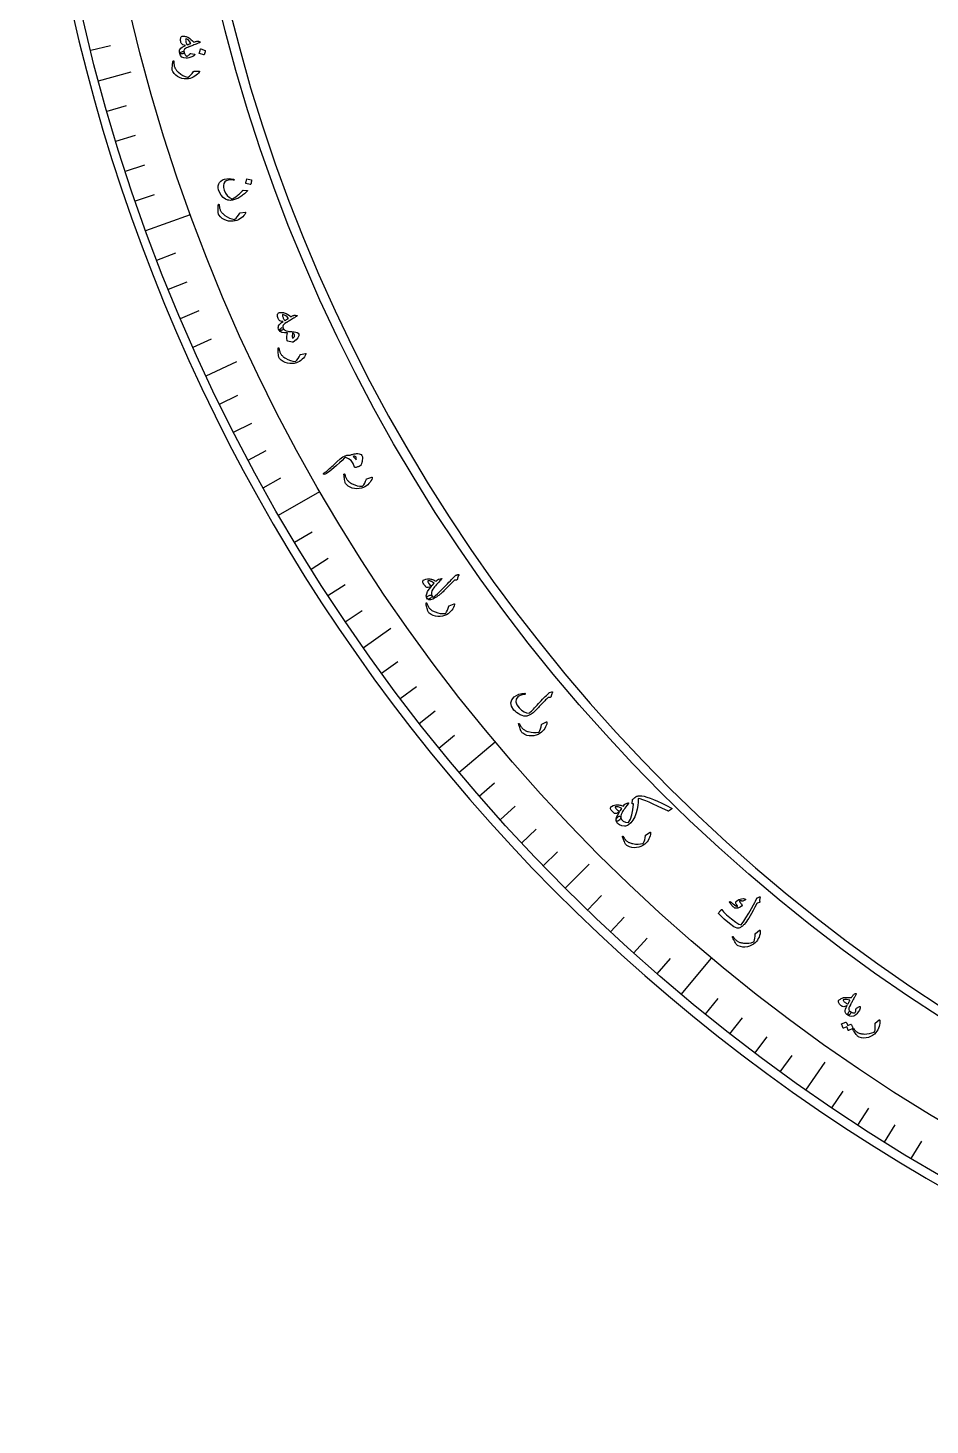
# Model space of a CAD drawing. Header units: millimetres. Extents: x -140 to 140, y -140 to 184.
# Drawn here: x -140 to -70.3, y -140 to -32 of the extents above; entities that cross this region are included whole.
import ezdxf

# ---------------------------------------------------------------- set-up
doc = ezdxf.new("R2010")
doc.units = ezdxf.units.MM
for name, color, linetype in [('CUT_INNER', 6, 'Continuous'), ('CUT_OUTER', 1, 'Continuous'), ('ENGRAVE', 7, 'Continuous'), ('ENGRAVE_FINE', 8, 'Continuous'), ('TEXT', 5, 'Continuous')]:
    doc.layers.add(name, color=color, linetype=linetype)

msp = doc.modelspace()

# ---------------------------------------------------------------- linework, layer by layer
at = {"layer": 'CUT_INNER'}
msp.add_arc((0, 0), 128.1, 95.976562, 87.539062, dxfattribs=at)
at = {"layer": 'CUT_OUTER'}
msp.add_arc((0, 0), 140, 175.78125, 4.570313, dxfattribs=at)
at = {"layer": 'ENGRAVE'}
for points in [[(-134.5399, -36.0499), (-132.0112, -35.3723)], [(-130.886, -47.6386), (-127.4419, -46.385)], [(-126.236, -58.8648), (-123.8633, -57.7584)], [(-120.6252, -69.643), (-117.4511, -67.8104)], [(-114.0964, -79.8912), (-111.9519, -78.3895)], [(-106.6993, -89.5313), (-103.8916, -87.1754)], [(-98.4901, -98.4901), (-96.6389, -96.6389)], [(-89.5313, -106.6993), (-87.1754, -103.8916)], [(-79.8912, -114.0964), (-78.3895, -111.9519)]]:
    msp.add_lwpolyline(points, dxfattribs=at)
for radius in [139.286, 135.6208, 128.814]:
    msp.add_circle((0, 0), radius, dxfattribs=at)
at = {"layer": 'ENGRAVE_FINE'}
for points in [[(-135.1486, -33.6963), (-133.6245, -33.3163)], [(-133.8903, -38.3924), (-132.3803, -37.9595)], [(-133.1999, -40.7233), (-131.6977, -40.264)], [(-132.4689, -43.0417), (-130.9749, -42.5563)], [(-131.6975, -45.3471), (-130.2123, -44.8357)], [(-130.0347, -49.9156), (-128.5682, -49.3527)], [(-129.1437, -52.1775), (-127.6873, -51.589)], [(-128.2134, -54.4234), (-126.7675, -53.8096)], [(-127.2441, -56.6527), (-125.8091, -56.0138)], [(-125.1894, -61.059), (-123.7776, -60.3704)], [(-124.1047, -63.2345), (-122.7051, -62.5214)], [(-122.9822, -65.3908), (-121.5953, -64.6534)], [(-121.8223, -67.5272), (-120.4484, -66.7657)], [(-119.3914, -71.7376), (-118.045, -70.9286)], [(-118.1212, -73.8103), (-116.7891, -72.9779)], [(-116.8151, -75.8606), (-115.4977, -75.0051)], [(-115.4733, -77.8877), (-114.1711, -77.0094)], [(-112.6847, -81.8703), (-111.4139, -80.947)], [(-111.2387, -83.8244), (-109.9842, -82.8791)], [(-109.7589, -85.753), (-108.5211, -84.7859)], [(-108.2456, -87.6555), (-107.0248, -86.667)], [(-105.1205, -91.3798), (-103.935, -90.3493)], [(-103.5097, -93.2005), (-102.3423, -92.1495)], [(-101.8673, -94.9928), (-100.7185, -93.9215)], [(-100.194, -96.7562), (-99.064, -95.665)], [(-96.7562, -100.194), (-95.665, -99.064)], [(-94.9928, -101.8673), (-93.9215, -100.7185)], [(-93.2005, -103.5097), (-92.1495, -102.3423)], [(-91.3798, -105.1205), (-90.3493, -103.935)], [(-87.6555, -108.2456), (-86.667, -107.0248)], [(-85.753, -109.7589), (-84.7859, -108.5211)], [(-83.8244, -111.2387), (-82.8791, -109.9842)], [(-81.8703, -112.6847), (-80.947, -111.4139)], [(-77.8877, -115.4733), (-77.0094, -114.1711)], [(-75.8606, -116.8151), (-75.0051, -115.4977)], [(-73.8103, -118.1212), (-72.9779, -116.7891)], [(-71.7376, -119.3914), (-70.9286, -118.045)]]:
    msp.add_lwpolyline(points, dxfattribs=at)
at = {"layer": 'TEXT'}
for points in [[(-126.7289, -33.0396), (-126.6994, -33.0555), (-126.6921, -33.0722), (-126.7067, -33.0896), (-126.7435, -33.1077), (-126.7663, -33.1164), (-126.7976, -33.1289), (-126.8377, -33.1451), (-126.8863, -33.1651), (-126.9441, -33.1888), (-127.0116, -33.216), (-127.0888, -33.2468), (-127.1757, -33.2811), (-127.2611, -33.3149), (-127.3375, -33.3451), (-127.4051, -33.3718), (-127.4637, -33.3948), (-127.5131, -33.4142), (-127.5531, -33.4299), (-127.5838, -33.4419), (-127.605, -33.4501), (-127.7379, -33.5057), (-127.8378, -33.5618), (-127.9047, -33.6184), (-127.9385, -33.6755), (-127.9479, -33.7119), (-127.9493, -33.7534), (-127.9429, -33.8), (-127.9285, -33.8515), (-127.9254, -33.8834), (-127.934, -33.9109), (-127.9545, -33.9338), (-127.9868, -33.9523), (-128.0278, -33.9667), (-128.0706, -33.9765), (-128.115, -33.9817), (-128.1612, -33.9823), (-128.2018, -33.978), (-128.2333, -33.9698), (-128.2558, -33.9577), (-128.2692, -33.9416), (-128.2945, -33.8417), (-128.2992, -33.7511), (-128.2831, -33.6698), (-128.2463, -33.5978), (-128.1827, -33.5288), (-128.0926, -33.4621), (-127.9761, -33.3977), (-127.8332, -33.3356), (-127.9379, -33.3057), (-128.0234, -33.2696), (-128.0897, -33.2275), (-128.1368, -33.1794), (-128.1603, -33.1365), (-128.1787, -33.0837), (-128.1921, -33.021), (-128.2004, -32.9484), (-128.2028, -32.8702), (-128.1993, -32.8031), (-128.1898, -32.7473), (-128.1745, -32.7026), (-128.1513, -32.6638), (-128.124, -32.6351), (-128.0926, -32.6164), (-128.0572, -32.6079), (-128.0108, -32.6055), (-127.9582, -32.608), (-127.8992, -32.6154), (-127.8339, -32.6278), (-127.7676, -32.6432), (-127.7141, -32.6578), (-127.6734, -32.6716), (-127.6456, -32.6847), (-127.5248, -32.7656), (-127.4072, -32.8574), (-127.2927, -32.9598), (-127.1814, -33.073), (-127.11, -33.0491), (-127.0482, -33.0293), (-126.9959, -33.0134), (-126.9532, -33.0016), (-126.9167, -32.9943), (-126.8828, -32.9923), (-126.8516, -32.9955), (-126.8232, -33.0039)], [(-127.4057, -33.1596), (-127.4885, -33.0347), (-127.5766, -32.9334), (-127.6702, -32.8555), (-127.7693, -32.8012), (-127.7815, -32.799), (-127.7914, -32.8018), (-127.799, -32.8096), (-127.8043, -32.8223), (-127.8111, -32.8663), (-127.813, -32.9125), (-127.8099, -32.961), (-127.802, -33.0118), (-127.7892, -33.0648), (-127.7714, -33.1202), (-127.7488, -33.1778), (-127.7212, -33.2376), (-127.7156, -33.2465), (-127.7075, -33.2553), (-127.6969, -33.2639), (-127.6838, -33.2724), (-127.6534, -33.2621), (-127.6217, -33.2507), (-127.5888, -33.2382), (-127.5547, -33.2246), (-127.5193, -33.21), (-127.4827, -33.1942), (-127.4448, -33.1774), (-127.4057, -33.1596)], [(-126.767, -35.3051), (-126.7595, -35.3053), (-126.7534, -35.3064), (-126.7485, -35.3083), (-126.745, -35.3112), (-126.7411, -35.3215), (-126.7422, -35.3357), (-126.7483, -35.3539), (-126.7594, -35.376), (-126.822, -35.4675), (-126.8999, -35.5532), (-126.9931, -35.6332), (-127.1017, -35.7074), (-127.2219, -35.7753), (-127.3437, -35.8304), (-127.467, -35.8728), (-127.5919, -35.9023), (-127.7639, -35.9144), (-127.9354, -35.9027), (-128.1065, -35.8672), (-128.2771, -35.8078), (-128.4397, -35.7248), (-128.583, -35.6177), (-128.7068, -35.4866), (-128.8112, -35.3314), (-128.8334, -35.2882), (-128.8486, -35.243), (-128.8566, -35.1959), (-128.8576, -35.1468), (-128.8499, -35.0312), (-128.8419, -34.9265), (-128.8337, -34.8328), (-128.8252, -34.7502), (-128.8164, -34.6788), (-128.8073, -34.6188), (-128.7979, -34.5703), (-128.7882, -34.5333), (-128.7844, -34.5251), (-128.78, -34.5188), (-128.7751, -34.5144), (-128.7697, -34.5119), (-128.7621, -34.5107), (-128.7547, -34.511), (-128.7474, -34.5128), (-128.7401, -34.5163), (-128.7339, -34.5215), (-128.7296, -34.5288), (-128.7274, -34.5382), (-128.7271, -34.5496), (-128.7269, -34.6197), (-128.7244, -34.6861), (-128.7195, -34.7488), (-128.7123, -34.8078), (-128.7026, -34.8636), (-128.6904, -34.9167), (-128.6756, -34.967), (-128.6582, -35.0145), (-128.6373, -35.061), (-128.612, -35.108), (-128.5821, -35.1556), (-128.5477, -35.2038), (-128.5086, -35.2524), (-128.4646, -35.3014), (-128.4156, -35.3508), (-128.3616, -35.4006), (-128.1947, -35.536), (-128.024, -35.644), (-127.8496, -35.7245), (-127.6716, -35.7776), (-127.6577, -35.7803), (-127.6426, -35.7797), (-127.6264, -35.7757), (-127.6092, -35.7683), (-127.5145, -35.6989), (-127.4144, -35.6036), (-127.3087, -35.4825), (-127.1974, -35.3355), (-127.1898, -35.3283), (-127.1825, -35.3233), (-127.1757, -35.3204), (-127.1693, -35.3196)], [(-127.4102, -33.9572), (-127.1474, -34.0003), (-127.1175, -34.009), (-127.1039, -34.023), (-127.1065, -34.0424), (-127.1255, -34.0672), (-127.1879, -34.1203), (-127.2554, -34.1668), (-127.3279, -34.2065), (-127.4056, -34.2395), (-127.4889, -34.2657), (-127.5784, -34.285), (-127.674, -34.2972), (-127.7759, -34.3025), (-127.9549, -34.2831), (-128.0968, -34.2165), (-128.2016, -34.1027), (-128.2692, -33.9416), (-128.2622, -33.9192), (-128.2312, -33.8899), (-128.1762, -33.8537), (-128.0972, -33.8107), (-128.0536, -33.7929), (-128.0161, -33.7843), (-127.9848, -33.7849), (-127.9597, -33.7948), (-127.9484, -33.805), (-127.9394, -33.8178), (-127.9328, -33.8333), (-127.9285, -33.8515), (-127.8973, -33.9557), (-127.8518, -34.0413), (-127.7918, -34.1084), (-127.7176, -34.1568), (-127.7124, -34.1585), (-127.7062, -34.1579), (-127.6991, -34.1549), (-127.6911, -34.1498), (-127.6417, -34.1206), (-127.5932, -34.084), (-127.5456, -34.0402), (-127.499, -33.989), (-127.4809, -33.9715), (-127.46, -33.9603), (-127.4365, -33.9556), (-127.4102, -33.9572)], [(-126.3154, -33.7015), (-126.3094, -33.705), (-126.3048, -33.7108), (-126.3016, -33.7189), (-126.2998, -33.7295), (-126.3101, -33.8103), (-126.3281, -33.8887), (-126.3539, -33.9647), (-126.3873, -34.0383), (-126.3933, -34.0462), (-126.4001, -34.0508), (-126.4079, -34.0521), (-126.4165, -34.0502), (-126.7513, -33.9508), (-126.7599, -33.9461), (-126.7639, -33.9381), (-126.7631, -33.9268), (-126.7576, -33.9122), (-126.7529, -33.8996), (-126.746, -33.8799), (-126.7369, -33.853), (-126.7257, -33.8191), (-126.7125, -33.7775), (-126.6974, -33.7279), (-126.6803, -33.6703), (-126.6612, -33.6047), (-126.6576, -33.5956), (-126.6529, -33.5904), (-126.6472, -33.5889), (-126.6405, -33.5911)], [(-123.0525, -44.5911), (-123.1036, -44.6443), (-123.1577, -44.6975), (-123.2148, -44.7508), (-123.2751, -44.8043), (-123.339, -44.8576), (-123.4073, -44.9104), (-123.4799, -44.9627), (-123.5569, -45.0146), (-123.6345, -45.0634), (-123.713, -45.1079), (-123.7923, -45.148), (-123.8724, -45.1837), (-123.9535, -45.2151), (-124.036, -45.2423), (-124.1197, -45.2653), (-124.2047, -45.284), (-124.2963, -45.2971), (-124.3838, -45.3013), (-124.4673, -45.2966), (-124.5467, -45.2832), (-124.7427, -45.2101), (-124.9177, -45.0837), (-125.0717, -44.9037), (-125.2044, -44.6703), (-125.2729, -44.4916), (-125.3052, -44.3252), (-125.3012, -44.1711), (-125.261, -44.0296), (-125.1879, -43.9082), (-125.088, -43.8072), (-124.9611, -43.7266), (-124.8075, -43.6664), (-124.6352, -43.6297), (-124.4611, -43.6188), (-124.2853, -43.6335), (-124.1077, -43.6738), (-124.086, -43.6825), (-124.0718, -43.6933), (-124.0652, -43.7062), (-124.0661, -43.7213), (-124.0734, -43.7375), (-124.0883, -43.7467), (-124.1109, -43.7487), (-124.1413, -43.7436), (-124.3564, -43.7168), (-124.5374, -43.7295), (-124.6842, -43.7821), (-124.7966, -43.8747), (-124.8697, -43.9974), (-124.9004, -44.1455), (-124.8889, -44.3189), (-124.8348, -44.5176), (-124.7285, -44.7429), (-124.5927, -44.9288), (-124.4277, -45.0751), (-124.2335, -45.1818), (-124.2275, -45.1833), (-124.2196, -45.183), (-124.2096, -45.181), (-124.1977, -45.1772), (-124.1075, -45.1383), (-124.0072, -45.0797), (-123.8968, -45.0014), (-123.7765, -44.9034), (-123.7169, -44.8511), (-123.6619, -44.8016), (-123.6113, -44.7547), (-123.5652, -44.7106), (-123.5239, -44.669), (-123.4878, -44.6297), (-123.4567, -44.5929), (-123.4308, -44.5584), (-123.4169, -44.5415), (-123.4027, -44.5296), (-123.3882, -44.5229), (-123.3735, -44.5212), (-123.0613, -44.5324), (-123.0417, -44.5369), (-123.0337, -44.5482), (-123.0373, -44.5663), (-123.0525, -44.5911)], [(-122.7422, -43.7179), (-122.736, -43.7208), (-122.7309, -43.7262), (-122.7271, -43.7341), (-122.7244, -43.7444), (-122.7282, -43.8256), (-122.7399, -43.9049), (-122.7594, -43.9826), (-122.7868, -44.0584), (-122.7921, -44.0668), (-122.7986, -44.0719), (-122.8062, -44.0739), (-122.815, -44.0726), (-123.1565, -44.0014), (-123.1655, -43.9974), (-123.17, -43.9898), (-123.1702, -43.9785), (-123.1659, -43.9636), (-123.1622, -43.9507), (-123.1569, -43.9305), (-123.1501, -43.9031), (-123.1416, -43.8684), (-123.1318, -43.8261), (-123.1207, -43.7756), (-123.1083, -43.7169), (-123.0946, -43.6501), (-123.0916, -43.6408), (-123.0874, -43.6352), (-123.0818, -43.6332), (-123.075, -43.6349)], [(-123.2055, -46.2247), (-123.198, -46.2243), (-123.1918, -46.2248), (-123.1868, -46.2263), (-123.183, -46.2288), (-123.1782, -46.2388), (-123.1781, -46.253), (-123.1826, -46.2717), (-123.1918, -46.2947), (-123.2461, -46.3913), (-123.3163, -46.4835), (-123.4022, -46.5713), (-123.5038, -46.6547), (-123.6177, -46.7328), (-123.7342, -46.7983), (-123.8533, -46.8513), (-123.9752, -46.8916), (-124.1455, -46.9186), (-124.3174, -46.9219), (-124.4909, -46.9015), (-124.6661, -46.8571), (-124.8353, -46.7887), (-124.9873, -46.6945), (-125.1221, -46.5746), (-125.2396, -46.4291), (-125.2655, -46.388), (-125.2846, -46.3443), (-125.2967, -46.2981), (-125.3019, -46.2493), (-125.3043, -46.1334), (-125.3055, -46.0285), (-125.3055, -45.9345), (-125.3043, -45.8514), (-125.3018, -45.7795), (-125.2979, -45.719), (-125.2928, -45.6698), (-125.2864, -45.6321), (-125.2832, -45.6236), (-125.2794, -45.6169), (-125.2749, -45.6121), (-125.2697, -45.6092), (-125.2623, -45.6073), (-125.2549, -45.6069), (-125.2474, -45.6082), (-125.2399, -45.6109), (-125.2332, -45.6156), (-125.2284, -45.6225), (-125.2253, -45.6317), (-125.224, -45.6431), (-125.2177, -45.7128), (-125.2094, -45.7788), (-125.1991, -45.8408), (-125.1867, -45.899), (-125.1723, -45.9537), (-125.1555, -46.0055), (-125.1363, -46.0543), (-125.1149, -46.1002), (-125.09, -46.1446), (-125.0606, -46.1893), (-125.0267, -46.2341), (-124.9883, -46.279), (-124.9451, -46.324), (-124.897, -46.369), (-124.8439, -46.414), (-124.7858, -46.4589), (-124.6077, -46.5793), (-124.4282, -46.6719), (-124.2475, -46.7369), (-124.0655, -46.7743), (-124.0513, -46.7758), (-124.0364, -46.7738), (-124.0206, -46.7684), (-124.0041, -46.7596), (-123.9158, -46.6822), (-123.8244, -46.5785), (-123.7297, -46.4486), (-123.6316, -46.2926), (-123.6246, -46.2847), (-123.6179, -46.2791), (-123.6113, -46.2756), (-123.605, -46.2743)], [(-119.2268, -54.1921), (-119.1951, -54.2028), (-119.185, -54.2179), (-119.1965, -54.2376), (-119.2296, -54.2617), (-119.2505, -54.2742), (-119.2793, -54.2918), (-119.316, -54.3147), (-119.3605, -54.3427), (-119.4134, -54.3759), (-119.4753, -54.4142), (-119.5461, -54.4577), (-119.6259, -54.5064), (-119.7042, -54.5542), (-119.7744, -54.5971), (-119.8364, -54.6349), (-119.8902, -54.6676), (-119.9356, -54.6951), (-119.9723, -54.7174), (-120.0005, -54.7344), (-120.02, -54.7462), (-120.1415, -54.8236), (-120.2303, -54.896), (-120.2865, -54.9632), (-120.3101, -55.0252), (-120.3131, -55.0627), (-120.3075, -55.1039), (-120.2932, -55.1486), (-120.2702, -55.1969), (-120.2617, -55.2278), (-120.2655, -55.2563), (-120.2818, -55.2825), (-120.3105, -55.3062), (-120.3484, -55.3274), (-120.3888, -55.3444), (-120.4317, -55.3571), (-120.4772, -55.3655), (-120.5179, -55.3682), (-120.5504, -55.3656), (-120.5746, -55.3574), (-120.5905, -55.3439), (-120.6326, -55.2498), (-120.6526, -55.1613), (-120.6506, -55.0784), (-120.6267, -55.0013), (-120.5757, -54.9224), (-120.4984, -54.8413), (-120.3946, -54.758), (-120.2644, -54.6724), (-120.3727, -54.6607), (-120.4631, -54.6398), (-120.5356, -54.6096), (-120.5902, -54.5702), (-120.6207, -54.532), (-120.6479, -54.4832), (-120.6718, -54.4236), (-120.6924, -54.3535), (-120.7081, -54.2768), (-120.716, -54.2102), (-120.7162, -54.1535), (-120.7087, -54.1069), (-120.6925, -54.0647), (-120.6705, -54.0317), (-120.6428, -54.008), (-120.6093, -53.9936), (-120.5641, -53.9832), (-120.5118, -53.9767), (-120.4524, -53.974), (-120.3859, -53.9751), (-120.318, -53.9789), (-120.2628, -53.9841), (-120.2203, -53.9908), (-120.1907, -53.9989), (-120.0578, -54.0581), (-119.9263, -54.1284), (-119.796, -54.2098), (-119.6671, -54.3023), (-119.6008, -54.2666), (-119.5432, -54.2365), (-119.4944, -54.2119), (-119.4544, -54.193), (-119.4196, -54.1796), (-119.3866, -54.1718), (-119.3553, -54.1696), (-119.3258, -54.1731)], [(-119.8732, -54.4259), (-119.9761, -54.317), (-120.0802, -54.2322), (-120.1858, -54.1715), (-120.2927, -54.1349), (-120.3051, -54.1348), (-120.3143, -54.1392), (-120.3205, -54.1482), (-120.3236, -54.1616), (-120.3228, -54.2061), (-120.3167, -54.252), (-120.3054, -54.2992), (-120.289, -54.3479), (-120.2673, -54.398), (-120.2403, -54.4495), (-120.2082, -54.5024), (-120.1708, -54.5567), (-120.1637, -54.5645), (-120.1543, -54.5718), (-120.1424, -54.5784), (-120.128, -54.5846), (-120.0998, -54.5692), (-120.0705, -54.5525), (-120.0402, -54.5346), (-120.0089, -54.5154), (-119.9765, -54.4949), (-119.9432, -54.4732), (-119.9087, -54.4502), (-119.8732, -54.4259)], [(-119.0769, -55.6491), (-119.0646, -55.7782), (-119.1329, -55.9221), (-119.2817, -56.0807), (-119.511, -56.2543), (-119.5284, -56.265), (-119.5451, -56.2715), (-119.5611, -56.2738), (-119.5762, -56.272), (-119.9126, -56.1915), (-119.9338, -56.1848), (-119.9502, -56.1733), (-119.962, -56.1568), (-119.969, -56.1355), (-119.986, -55.9813), (-119.9866, -55.8293), (-119.9708, -55.6797), (-119.9388, -55.5324), (-120.1831, -55.5387), (-120.3733, -55.5093), (-120.5091, -55.4443), (-120.5905, -55.3439), (-120.5917, -55.329), (-120.5837, -55.3094), (-120.5666, -55.285), (-120.5404, -55.256), (-120.4693, -55.1972), (-120.4079, -55.1596), (-120.3562, -55.1432), (-120.3142, -55.148), (-120.3011, -55.156), (-120.2894, -55.1668), (-120.2791, -55.1805), (-120.2702, -55.1969), (-120.2191, -55.2718), (-120.1448, -55.3337), (-120.0473, -55.3827), (-119.9266, -55.4188), (-119.8616, -55.4289), (-119.7569, -55.4407), (-119.6127, -55.4539), (-119.4289, -55.4686), (-119.3027, -55.488), (-119.202, -55.5246), (-119.1268, -55.5783), (-119.0769, -55.6491)], [(-119.5435, -55.5563), (-119.5681, -55.6486), (-119.5787, -55.7453), (-119.5753, -55.8464), (-119.5579, -55.9517), (-119.4905, -55.9139), (-119.4423, -55.8685), (-119.4134, -55.8153), (-119.4038, -55.7544), (-119.4125, -55.6935), (-119.4387, -55.6402), (-119.4824, -55.5945), (-119.5435, -55.5563)], [(-118.5422, -57.1318), (-118.5349, -57.1307), (-118.5287, -57.1307), (-118.5235, -57.1318), (-118.5195, -57.1339), (-118.5139, -57.1434), (-118.5125, -57.1576), (-118.5153, -57.1765), (-118.5223, -57.2003), (-118.5678, -57.3014), (-118.6293, -57.3995), (-118.7069, -57.4947), (-118.8007, -57.5869), (-118.907, -57.6749), (-119.0171, -57.7507), (-119.1311, -57.8142), (-119.2488, -57.8653), (-119.4159, -57.9076), (-119.5869, -57.9264), (-119.7615, -57.9216), (-119.94, -57.8932), (-120.1146, -57.8403), (-120.2745, -57.7602), (-120.4196, -57.6529), (-120.5497, -57.5186), (-120.5792, -57.48), (-120.6021, -57.4382), (-120.6184, -57.3933), (-120.628, -57.3452), (-120.6408, -57.2299), (-120.6515, -57.1255), (-120.6599, -57.0319), (-120.6661, -56.949), (-120.6701, -56.8772), (-120.6718, -56.8166), (-120.6711, -56.7672), (-120.6681, -56.729), (-120.6657, -56.7202), (-120.6625, -56.7133), (-120.6584, -56.7081), (-120.6535, -56.7047), (-120.6463, -56.7021), (-120.639, -56.7011), (-120.6314, -56.7017), (-120.6237, -56.7038), (-120.6166, -56.7078), (-120.6112, -56.7143), (-120.6073, -56.7231), (-120.605, -56.7343), (-120.5924, -56.8033), (-120.5782, -56.8682), (-120.5623, -56.929), (-120.5448, -56.9858), (-120.5255, -57.0391), (-120.5041, -57.0891), (-120.4806, -57.136), (-120.4551, -57.1798), (-120.4263, -57.2218), (-120.3931, -57.2636), (-120.3553, -57.3052), (-120.3129, -57.3465), (-120.2659, -57.3874), (-120.2139, -57.4279), (-120.1569, -57.4679), (-120.095, -57.5074), (-119.9068, -57.6112), (-119.7198, -57.6873), (-119.5339, -57.7358), (-119.3493, -57.7566), (-119.3351, -57.7569), (-119.3203, -57.7536), (-119.3051, -57.7467), (-119.2895, -57.7364), (-119.2085, -57.6514), (-119.1268, -57.5399), (-119.0442, -57.402), (-118.9606, -57.2378), (-118.9543, -57.2294), (-118.9481, -57.2231), (-118.9419, -57.219), (-118.9357, -57.2172)], [(-115.1057, -65.0002), (-115.046, -64.9787), (-114.9857, -64.9588), (-114.9247, -64.9406), (-114.8632, -64.9239), (-114.8012, -64.9095), (-114.7389, -64.8981), (-114.6764, -64.8895), (-114.6137, -64.8839), (-114.4948, -64.8828), (-114.3949, -64.8946), (-114.3142, -64.9194), (-114.2524, -64.9572), (-114.19, -65.0328), (-114.1546, -65.1349), (-114.1461, -65.2637), (-114.1645, -65.4193), (-114.1732, -65.4642), (-114.1832, -65.5087), (-114.1945, -65.553), (-114.2071, -65.5968), (-114.221, -65.6405), (-114.2359, -65.6843), (-114.2518, -65.7282), (-114.2689, -65.7722), (-114.2798, -65.7959), (-114.2927, -65.8152), (-114.3076, -65.83), (-114.3245, -65.8403), (-114.4004, -65.8687), (-114.4683, -65.8937), (-114.5283, -65.9153), (-114.5804, -65.9334), (-114.6239, -65.9479), (-114.6579, -65.9587), (-114.6825, -65.9658), (-114.6977, -65.9691), (-114.7191, -65.9681), (-114.7363, -65.9608), (-114.7493, -65.947), (-114.7581, -65.9269), (-114.8723, -65.6419), (-115.0249, -65.4246), (-115.2162, -65.2749), (-115.4466, -65.1927), (-115.4701, -65.191), (-115.4909, -65.1939), (-115.509, -65.2016), (-115.5245, -65.2141), (-115.72, -65.4043), (-115.9262, -65.5974), (-116.1431, -65.7935), (-116.3706, -65.9926), (-116.6831, -66.2493), (-116.9184, -66.4156), (-117.0769, -66.4913), (-117.1587, -66.4762), (-117.1651, -66.4549), (-117.1575, -66.4307), (-117.1356, -66.4037), (-117.0997, -66.3739), (-117.021, -66.3181), (-116.9407, -66.2574), (-116.8586, -66.1917), (-116.7749, -66.1211), (-116.6894, -66.0461), (-116.6021, -65.9673), (-116.513, -65.8847), (-116.4222, -65.7983), (-116.117, -65.5091), (-115.8685, -65.2916), (-115.6769, -65.1455), (-115.5425, -65.0706), (-115.4746, -65.0452), (-115.4103, -65.0249), (-115.3496, -65.0097), (-115.2925, -64.9997), (-115.2394, -64.9941), (-115.1905, -64.9923), (-115.1459, -64.9943), (-115.1057, -65.0002)], [(-114.8792, -65.1063), (-114.8482, -65.1304), (-114.8174, -65.1568), (-114.7866, -65.1855), (-114.7559, -65.2164), (-114.7254, -65.2495), (-114.6953, -65.2845), (-114.6654, -65.3213), (-114.6359, -65.3599), (-114.6246, -65.2755), (-114.6244, -65.2081), (-114.6353, -65.1577), (-114.6573, -65.1244), (-114.701, -65.0946), (-114.7525, -65.0817), (-114.8119, -65.0855), (-114.8792, -65.1063)], [(-113.4258, -66.715), (-113.4186, -66.7133), (-113.4124, -66.7128), (-113.4072, -66.7134), (-113.403, -66.7152), (-113.3966, -66.7242), (-113.394, -66.7382), (-113.3952, -66.7574), (-113.4003, -66.7816), (-113.4373, -66.8861), (-113.4905, -66.989), (-113.56, -67.0902), (-113.6458, -67.1899), (-113.7446, -67.2864), (-113.848, -67.371), (-113.9563, -67.4436), (-114.0694, -67.5043), (-114.2326, -67.5602), (-114.4013, -67.593), (-114.5758, -67.6027), (-114.756, -67.5891), (-114.9344, -67.5507), (-115.1004, -67.4841), (-115.2538, -67.3892), (-115.3945, -67.2661), (-115.4271, -67.23), (-115.4534, -67.1903), (-115.4733, -67.1468), (-115.4868, -67.0997), (-115.5091, -66.9859), (-115.5284, -66.8827), (-115.5445, -66.7901), (-115.5575, -66.708), (-115.5674, -66.6368), (-115.5741, -66.5765), (-115.5775, -66.5272), (-115.5776, -66.4889), (-115.576, -66.48), (-115.5733, -66.4728), (-115.5697, -66.4673), (-115.5651, -66.4635), (-115.5582, -66.4603), (-115.5509, -66.4587), (-115.5434, -66.4587), (-115.5355, -66.4601), (-115.5281, -66.4636), (-115.5221, -66.4695), (-115.5175, -66.478), (-115.5143, -66.489), (-115.4961, -66.5567), (-115.4766, -66.6202), (-115.4557, -66.6795), (-115.4336, -66.7347), (-115.4099, -66.7861), (-115.3845, -66.8343), (-115.3572, -66.8791), (-115.3282, -66.9206), (-115.2961, -66.9601), (-115.2595, -66.999), (-115.2184, -67.0373), (-115.1728, -67.075), (-115.1225, -67.1119), (-115.0673, -67.148), (-115.0073, -67.1831), (-114.9423, -67.2174), (-114.7462, -67.3053), (-114.5535, -67.3657), (-114.3643, -67.3987), (-114.1786, -67.4043), (-114.1644, -67.4033), (-114.15, -67.3988), (-114.1354, -67.3908), (-114.1206, -67.3792), (-114.047, -67.2878), (-113.9747, -67.17), (-113.9037, -67.0257), (-113.834, -66.8551), (-113.8284, -66.8462), (-113.8228, -66.8395), (-113.8169, -66.8349), (-113.8109, -66.8325)], [(-106.7533, -74.2314), (-106.7339, -74.2264), (-106.7174, -74.2264), (-106.7041, -74.2315), (-106.6937, -74.2416), (-106.6882, -74.2534), (-106.6872, -74.2664), (-106.6906, -74.2808), (-106.6984, -74.2966), (-106.7441, -74.3701), (-106.7783, -74.444), (-106.8009, -74.518), (-106.812, -74.5924), (-106.8204, -74.62), (-106.8369, -74.6404), (-106.8615, -74.6535), (-106.8942, -74.6592), (-106.9127, -74.6602), (-106.9313, -74.6609), (-106.95, -74.6614), (-106.9689, -74.6618), (-106.9877, -74.6621), (-107.0065, -74.6626), (-107.025, -74.6634), (-107.0435, -74.6643), (-107.0734, -74.6878), (-107.1499, -74.7633), (-107.273, -74.8909), (-107.4426, -75.0707), (-107.5356, -75.1698), (-107.6234, -75.2624), (-107.7058, -75.3483), (-107.7831, -75.4276), (-107.855, -75.5), (-107.9216, -75.5652), (-107.9829, -75.623), (-108.0388, -75.6735), (-108.0924, -75.7197), (-108.1469, -75.7648), (-108.2023, -75.8086), (-108.2584, -75.8513), (-108.3156, -75.8928), (-108.3741, -75.9335), (-108.4338, -75.9732), (-108.4948, -76.012), (-108.7087, -76.1285), (-108.8856, -76.186), (-109.0257, -76.1843), (-109.1287, -76.1235), (-109.1606, -76.0802), (-109.1727, -76.0363), (-109.165, -75.9918), (-109.1373, -75.9468), (-109.0967, -75.9053), (-109.0501, -75.8716), (-108.9974, -75.8458), (-108.9387, -75.8277), (-108.88, -75.8174), (-108.8336, -75.8193), (-108.7996, -75.8334), (-108.778, -75.8597), (-108.7645, -75.8823), (-108.7524, -75.9024), (-108.7416, -75.9202), (-108.7321, -75.9357), (-108.7235, -75.9487), (-108.7151, -75.9592), (-108.707, -75.9672), (-108.6992, -75.9727), (-108.6413, -75.9538), (-108.5653, -75.9079), (-108.4712, -75.8349), (-108.359, -75.7349), (-108.294, -75.673), (-108.2203, -75.6009), (-108.1379, -75.5186), (-108.0469, -75.4261), (-107.9468, -75.3235), (-107.8373, -75.2108), (-107.7183, -75.0881), (-107.59, -74.9553), (-107.4646, -74.8253), (-107.3546, -74.7109), (-107.26, -74.612), (-107.1809, -74.5287), (-107.117, -74.461), (-107.0684, -74.4092), (-107.0349, -74.3733), (-107.0167, -74.3533), (-106.9912, -74.3294), (-106.9608, -74.3085), (-106.9252, -74.2906), (-106.8847, -74.2757), (-106.8633, -74.2698), (-106.8433, -74.264), (-106.8248, -74.2583), (-106.8076, -74.2527), (-106.7919, -74.2472), (-106.7776, -74.2418), (-106.7648, -74.2366), (-106.7533, -74.2314)], [(-108.7005, -75.3607), (-108.779, -75.497), (-108.8177, -75.6262), (-108.8166, -75.7482), (-108.7758, -75.863), (-108.7657, -75.8953), (-108.7698, -75.9296), (-108.788, -75.966), (-108.8203, -76.0044), (-108.8393, -76.022), (-108.8594, -76.039), (-108.8804, -76.0555), (-108.9024, -76.0714), (-108.9254, -76.0863), (-108.9496, -76.0996), (-108.9749, -76.1112), (-109.0013, -76.1213), (-109.0467, -76.1349), (-109.0836, -76.1402), (-109.112, -76.1372), (-109.1319, -76.1258), (-109.1696, -76.0717), (-109.1962, -76.013), (-109.2117, -75.9495), (-109.2161, -75.8814), (-109.1862, -75.7232), (-109.1103, -75.5514), (-108.9884, -75.3659), (-108.8204, -75.1669), (-108.9646, -75.2199), (-109.08, -75.2458), (-109.1664, -75.2445), (-109.224, -75.2161), (-109.2457, -75.1941), (-109.2675, -75.1702), (-109.2895, -75.1443), (-109.3117, -75.1164), (-109.3341, -75.0863), (-109.357, -75.0538), (-109.3803, -75.0189), (-109.4041, -74.9817), (-109.4455, -74.9117), (-109.4739, -74.8554), (-109.4893, -74.8129), (-109.4918, -74.7842), (-109.4806, -74.7268), (-109.4594, -74.6823), (-109.4282, -74.6507), (-109.3872, -74.6319), (-109.2443, -74.5947), (-109.1309, -74.5698), (-109.0469, -74.5572), (-108.9925, -74.5571), (-108.9322, -74.5663), (-108.87, -74.58), (-108.8058, -74.5984), (-108.7397, -74.6212), (-108.6716, -74.6486), (-108.6016, -74.6806), (-108.5295, -74.717), (-108.4555, -74.758), (-108.3399, -74.6499), (-108.3254, -74.6377), (-108.312, -74.6265), (-108.2996, -74.6164), (-108.2884, -74.6073), (-108.2779, -74.5996), (-108.2679, -74.5938), (-108.2585, -74.5898), (-108.2496, -74.5877), (-108.0538, -74.5474), (-108.0247, -74.5465), (-108.0162, -74.5605), (-108.0285, -74.5893), (-108.0613, -74.633), (-108.1592, -74.7281), (-108.2519, -74.8222), (-108.3392, -74.9154), (-108.4212, -75.0076), (-108.4982, -75.0985), (-108.5704, -75.1876), (-108.6378, -75.275), (-108.7005, -75.3607)], [(-108.6009, -74.9058), (-108.6236, -74.8876), (-108.6477, -74.8691), (-108.6731, -74.8503), (-108.6998, -74.8313), (-108.7284, -74.8127), (-108.7593, -74.795), (-108.7925, -74.7783), (-108.8279, -74.7625), (-108.863, -74.7474), (-108.8981, -74.7347), (-108.9334, -74.7244), (-108.9687, -74.7166), (-109.004, -74.7114), (-109.0392, -74.709), (-109.0741, -74.7095), (-109.1089, -74.7128), (-109.0916, -74.8095), (-109.0456, -74.9038), (-108.9709, -74.9956), (-108.8675, -75.0849), (-108.8439, -75.0936), (-108.816, -75.0923), (-108.7838, -75.0808), (-108.7473, -75.0591)], [(-107.0742, -76.4947), (-107.0671, -76.4924), (-107.061, -76.4913), (-107.0557, -76.4914), (-107.0514, -76.4928), (-107.0442, -76.5012), (-107.0404, -76.515), (-107.0399, -76.5341), (-107.0428, -76.5587), (-107.0704, -76.6661), (-107.1143, -76.7733), (-107.1746, -76.8803), (-107.2513, -76.9871), (-107.3411, -77.092), (-107.4367, -77.1854), (-107.5381, -77.2674), (-107.6454, -77.3378), (-107.8029, -77.4079), (-107.9681, -77.4556), (-108.141, -77.4807), (-108.3217, -77.4831), (-108.5028, -77.4607), (-108.674, -77.409), (-108.8352, -77.328), (-108.9864, -77.2178), (-109.022, -77.1848), (-109.0517, -77.1475), (-109.0754, -77.106), (-109.093, -77.0603), (-109.1253, -76.9489), (-109.1536, -76.8478), (-109.1779, -76.757), (-109.1981, -76.6764), (-109.2143, -76.6063), (-109.2262, -76.5469), (-109.234, -76.4981), (-109.2375, -76.46), (-109.2367, -76.4509), (-109.2347, -76.4435), (-109.2316, -76.4377), (-109.2273, -76.4335), (-109.2207, -76.4298), (-109.2136, -76.4275), (-109.2061, -76.4268), (-109.1981, -76.4275), (-109.1904, -76.4303), (-109.184, -76.4357), (-109.1786, -76.4438), (-109.1745, -76.4544), (-109.1503, -76.5202), (-109.1253, -76.5818), (-109.0992, -76.639), (-109.0723, -76.692), (-109.0442, -76.7412), (-109.0146, -76.7869), (-108.9835, -76.8291), (-108.9509, -76.8678), (-108.9154, -76.9044), (-108.8755, -76.9399), (-108.8311, -76.9744), (-108.7824, -77.0079), (-108.729, -77.0402), (-108.6709, -77.0713), (-108.608, -77.101), (-108.5402, -77.1293), (-108.3371, -77.1996), (-108.1398, -77.2427), (-107.9484, -77.2587), (-107.7629, -77.2479), (-107.7489, -77.2456), (-107.7349, -77.2399), (-107.7211, -77.2306), (-107.7074, -77.2178), (-107.6422, -77.1202), (-107.5806, -76.9964), (-107.5227, -76.8465), (-107.4683, -76.6704), (-107.4636, -76.661), (-107.4585, -76.6538), (-107.4531, -76.6487), (-107.4474, -76.6458)], [(-99.5042, -83.3029), (-99.4906, -83.3004), (-99.4785, -83.3015), (-99.4678, -83.3063), (-99.4584, -83.3148), (-99.4521, -83.3258), (-99.4503, -83.3382), (-99.4532, -83.3519), (-99.4607, -83.367), (-99.5065, -83.4522), (-99.5413, -83.5314), (-99.5651, -83.6046), (-99.578, -83.6718), (-99.5844, -83.6938), (-99.599, -83.7108), (-99.6216, -83.7226), (-99.6525, -83.7293), (-99.6688, -83.7307), (-99.6845, -83.7322), (-99.6995, -83.7338), (-99.7138, -83.7354), (-99.7272, -83.7369), (-99.7396, -83.7381), (-99.7509, -83.7391), (-99.7612, -83.7399), (-99.7793, -83.7418), (-99.7979, -83.7479), (-99.8168, -83.7581), (-99.8361, -83.7724), (-99.885, -83.8194), (-99.9376, -83.8715), (-99.994, -83.9286), (-100.0541, -83.9908), (-100.1181, -84.0578), (-100.1862, -84.1295), (-100.2583, -84.206), (-100.3345, -84.2871), (-100.4094, -84.3692), (-100.4804, -84.4459), (-100.5474, -84.517), (-100.6104, -84.5825), (-100.6695, -84.6429), (-100.7247, -84.6984), (-100.776, -84.749), (-100.8233, -84.7947), (-100.9689, -84.9239), (-101.1202, -85.0303), (-101.2772, -85.1139), (-101.44, -85.1747), (-101.5501, -85.193), (-101.6746, -85.1828), (-101.8134, -85.144), (-101.9664, -85.0765), (-102.1177, -84.9909), (-102.2487, -84.9011), (-102.3594, -84.8071), (-102.4497, -84.7091), (-102.6266, -84.423), (-102.6815, -84.1596), (-102.6146, -83.9191), (-102.4263, -83.7017), (-102.2519, -83.5813), (-102.0568, -83.4933), (-101.8411, -83.4373), (-101.6048, -83.4132), (-101.5895, -83.4137), (-101.5774, -83.4173), (-101.5683, -83.424), (-101.5624, -83.434), (-101.5583, -83.4463), (-101.5571, -83.4574), (-101.5589, -83.4671), (-101.5638, -83.4755), (-101.5726, -83.4859), (-101.5829, -83.4938), (-101.5948, -83.499), (-101.608, -83.5018), (-101.8001, -83.5436), (-101.9545, -83.5903), (-102.0713, -83.642), (-102.1503, -83.6989), (-102.2706, -83.8821), (-102.2937, -84.0843), (-102.2192, -84.3052), (-102.0471, -84.5446), (-101.8557, -84.7303), (-101.6606, -84.8609), (-101.4619, -84.9364), (-101.2599, -84.9569), (-101.2094, -84.9106), (-101.1516, -84.8552), (-101.0864, -84.7907), (-101.0137, -84.7172), (-100.9337, -84.6342), (-100.8461, -84.5416), (-100.7511, -84.4391), (-100.6485, -84.327), (-100.5416, -84.2127), (-100.4359, -84.1007), (-100.3314, -83.991), (-100.2281, -83.8837), (-100.126, -83.7789), (-100.0247, -83.6769), (-99.9244, -83.5775), (-99.825, -83.4808), (-99.7327, -83.3836), (-99.7206, -83.3744), (-99.7084, -83.367), (-99.6959, -83.3613), (-99.6833, -83.3573)], [(-99.9261, -85.6218), (-99.9193, -85.6188), (-99.9133, -85.6172), (-99.908, -85.6169), (-99.9036, -85.6179), (-99.8957, -85.6256), (-99.8907, -85.639), (-99.8886, -85.658), (-99.8893, -85.6828), (-99.9073, -85.7922), (-99.9416, -85.9028), (-99.9922, -86.0147), (-100.0592, -86.1279), (-100.1394, -86.2402), (-100.2264, -86.3417), (-100.3202, -86.4323), (-100.4209, -86.5119), (-100.5717, -86.5956), (-100.732, -86.6576), (-100.9021, -86.6978), (-101.0818, -86.7161), (-101.2642, -86.7097), (-101.4393, -86.6733), (-101.607, -86.6069), (-101.7672, -86.5104), (-101.8057, -86.4806), (-101.8385, -86.4461), (-101.8658, -86.4069), (-101.8874, -86.3628), (-101.9293, -86.2548), (-101.9664, -86.1565), (-101.9986, -86.0682), (-102.0258, -85.9897), (-102.0481, -85.9213), (-102.0653, -85.8631), (-102.0773, -85.8152), (-102.0841, -85.7776), (-102.0841, -85.7685), (-102.0828, -85.7609), (-102.0802, -85.7549), (-102.0763, -85.7503), (-102.07, -85.746), (-102.0632, -85.7432), (-102.0557, -85.7417), (-102.0477, -85.7418), (-102.0399, -85.7439), (-102.0329, -85.7487), (-102.0269, -85.7563), (-102.0218, -85.7665), (-101.992, -85.8299), (-101.9616, -85.889), (-101.9306, -85.9438), (-101.8992, -85.9942), (-101.8668, -86.0407), (-101.8333, -86.0836), (-101.7986, -86.1229), (-101.7627, -86.1586), (-101.7241, -86.1919), (-101.6812, -86.2237), (-101.634, -86.2542), (-101.5825, -86.2833), (-101.5266, -86.3108), (-101.4659, -86.3366), (-101.4006, -86.3607), (-101.3306, -86.383), (-101.1221, -86.435), (-100.9218, -86.4606), (-100.7297, -86.4598), (-100.5459, -86.4326), (-100.5321, -86.4292), (-100.5187, -86.4222), (-100.5058, -86.4117), (-100.4933, -86.3978), (-100.4369, -86.2948), (-100.3864, -86.1661), (-100.3419, -86.0116), (-100.3033, -85.8314), (-100.2994, -85.8217), (-100.295, -85.814), (-100.29, -85.8085), (-100.2846, -85.8051)], [(-90.2724, -92.2876), (-90.2397, -92.3097), (-90.2293, -92.3339), (-90.241, -92.3604), (-90.2751, -92.389), (-90.4257, -92.4828), (-90.4657, -92.5052), (-90.501, -92.5186), (-90.5315, -92.523), (-90.5572, -92.5184), (-90.9673, -92.3182), (-91.3417, -92.1393), (-91.6804, -91.9822), (-91.9836, -91.8472), (-92.2513, -91.7354), (-92.4837, -91.6478), (-92.6808, -91.5845), (-92.8425, -91.5458), (-92.8424, -91.8246), (-92.8679, -92.1049), (-92.9189, -92.3869), (-92.9956, -92.6706), (-93.1106, -92.9753), (-93.2458, -93.2292), (-93.4015, -93.432), (-93.578, -93.5836), (-93.6705, -93.6385), (-93.754, -93.6761), (-93.8285, -93.6964), (-93.8941, -93.6993), (-94.1128, -93.6573), (-94.2913, -93.5833), (-94.4294, -93.4773), (-94.527, -93.3396), (-94.5511, -93.263), (-94.5459, -93.1839), (-94.5115, -93.1023), (-94.4479, -93.0183), (-94.3881, -92.9604), (-94.3344, -92.9271), (-94.2867, -92.9184), (-94.245, -92.9342), (-94.2314, -92.9494), (-94.2181, -92.9725), (-94.2053, -93.0037), (-94.1928, -93.0428), (-94.1233, -93.1861), (-93.9995, -93.2965), (-93.8214, -93.3736), (-93.5892, -93.4172), (-93.4403, -93.1476), (-93.3258, -92.8204), (-93.2451, -92.4359), (-93.1977, -91.9942), (-93.1993, -91.9846), (-93.2044, -91.9777), (-93.213, -91.9735), (-93.225, -91.9721), (-93.2802, -91.9664), (-93.2922, -91.9643), (-93.3008, -91.9581), (-93.3058, -91.9477), (-93.3074, -91.9332), (-93.2874, -91.652), (-93.2789, -91.6376), (-93.2538, -91.6108), (-93.2119, -91.5717), (-93.1533, -91.5203), (-93.0892, -91.4675), (-93.0336, -91.4271), (-92.9864, -91.399), (-92.9476, -91.3833), (-92.8933, -91.3684), (-92.841, -91.3563), (-92.7905, -91.3472), (-92.7421, -91.341), (-92.6954, -91.3375), (-92.6502, -91.3365), (-92.6067, -91.3382), (-92.5648, -91.3424), (-92.3802, -91.3813), (-92.1667, -91.4434), (-91.924, -91.5283), (-91.6523, -91.636), (-91.3513, -91.766), (-91.0211, -91.9181), (-90.6615, -92.0921), (-90.2724, -92.2876)], [(-94.1928, -93.0428), (-94.1958, -93.0951), (-94.221, -93.1466), (-94.2683, -93.1972), (-94.3379, -93.2469), (-94.4253, -93.2932), (-94.4901, -93.3143), (-94.5323, -93.3102), (-94.5518, -93.281), (-94.5537, -93.1463), (-94.5102, -92.9871), (-94.4213, -92.8036), (-94.287, -92.5956), (-94.4183, -92.6644), (-94.5256, -92.7047), (-94.6087, -92.7164), (-94.6677, -92.6995), (-94.6914, -92.6826), (-94.7156, -92.6632), (-94.7403, -92.6411), (-94.7655, -92.6164), (-94.7913, -92.5896), (-94.818, -92.5612), (-94.8455, -92.5312), (-94.8739, -92.4997), (-94.9209, -92.4412), (-94.9552, -92.3923), (-94.9768, -92.353), (-94.9856, -92.3232), (-94.9813, -92.2662), (-94.967, -92.2201), (-94.9428, -92.185), (-94.9087, -92.1608), (-94.7714, -92.1047), (-94.6607, -92.0648), (-94.5766, -92.041), (-94.5191, -92.0335), (-94.4552, -92.0359), (-94.3908, -92.0417), (-94.326, -92.0507), (-94.2607, -92.0629), (-94.1944, -92.0786), (-94.1266, -92.0978), (-94.0573, -92.1207), (-93.9864, -92.1472), (-93.8911, -92.0264), (-93.8712, -92.0015), (-93.8511, -91.9818), (-93.8308, -91.9673), (-93.8101, -91.9579), (-93.627, -91.8929), (-93.5996, -91.8898), (-93.5892, -91.9022), (-93.5959, -91.9299), (-93.6197, -91.9731), (-93.7109, -92.0948), (-93.7939, -92.2071), (-93.8686, -92.31), (-93.9351, -92.4035), (-93.9928, -92.4877), (-94.0413, -92.5628), (-94.0804, -92.6289), (-94.1104, -92.6859), (-94.1535, -92.7868), (-94.1816, -92.88), (-94.1947, -92.9653), (-94.1928, -93.0428)], [(-94.0989, -92.3177), (-94.2502, -92.2438), (-94.3876, -92.1992), (-94.5111, -92.184), (-94.6209, -92.1983), (-94.6142, -92.2332), (-94.5989, -92.2713), (-94.575, -92.3127), (-94.5424, -92.3572), (-94.5213, -92.3807), (-94.4992, -92.4035), (-94.4761, -92.4256), (-94.4519, -92.447), (-94.4263, -92.4674), (-94.3989, -92.4864), (-94.3698, -92.504), (-94.339, -92.5203), (-94.2944, -92.5301), (-94.2489, -92.5143), (-94.2025, -92.4728), (-94.1551, -92.4058), (-94.1358, -92.3724), (-94.12, -92.3466), (-94.1077, -92.3284), (-94.0989, -92.3177)], [(-91.9243, -94.1607), (-91.9178, -94.1571), (-91.9119, -94.155), (-91.9067, -94.1542), (-91.9022, -94.1549), (-91.8937, -94.1618), (-91.8875, -94.1747), (-91.8837, -94.1935), (-91.8822, -94.2182), (-91.8904, -94.3287), (-91.9148, -94.442), (-91.9553, -94.558), (-92.0119, -94.6766), (-92.0818, -94.7957), (-92.1595, -94.9045), (-92.2449, -95.003), (-92.3381, -95.0912), (-92.4808, -95.188), (-92.635, -95.264), (-92.8008, -95.3192), (-92.9782, -95.3534), (-93.1605, -95.3632), (-93.3381, -95.3425), (-93.5111, -95.2912), (-93.6792, -95.2094), (-93.7201, -95.1832), (-93.7559, -95.1517), (-93.7865, -95.115), (-93.812, -95.0731), (-93.8634, -94.9691), (-93.909, -94.8746), (-93.9489, -94.7895), (-93.983, -94.7137), (-94.0113, -94.6476), (-94.0335, -94.5912), (-94.0498, -94.5445), (-94.06, -94.5076), (-94.0607, -94.4985), (-94.0601, -94.4909), (-94.058, -94.4846), (-94.0546, -94.4798), (-94.0487, -94.4749), (-94.0421, -94.4715), (-94.0349, -94.4694), (-94.0269, -94.4687), (-94.0188, -94.4701), (-94.0115, -94.4743), (-94.0048, -94.4813), (-93.9989, -94.491), (-93.9635, -94.5516), (-93.928, -94.6077), (-93.8923, -94.6595), (-93.8565, -94.7069), (-93.8201, -94.7503), (-93.7829, -94.7901), (-93.7449, -94.8262), (-93.706, -94.8586), (-93.6646, -94.8883), (-93.619, -94.9162), (-93.5693, -94.9424), (-93.5154, -94.9668), (-93.4572, -94.9892), (-93.3945, -95.0095), (-93.3273, -95.0277), (-93.2557, -95.0437), (-93.0433, -95.077), (-92.8415, -95.0847), (-92.6503, -95.0668), (-92.4696, -95.0234), (-92.4562, -95.0188), (-92.4435, -95.0106), (-92.4315, -94.999), (-92.4203, -94.984), (-92.3733, -94.8765), (-92.3345, -94.7438), (-92.3039, -94.586), (-92.2814, -94.403), (-92.2784, -94.393), (-92.2746, -94.385), (-92.2702, -94.379), (-92.2651, -94.3752)], [(-83.4254, -99.2071), (-83.4359, -99.2532), (-83.4441, -99.2982), (-83.4503, -99.3421), (-83.4542, -99.385), (-83.4558, -99.4269), (-83.4549, -99.4681), (-83.4514, -99.5086), (-83.4454, -99.5483), (-83.4461, -99.5671), (-83.4543, -99.5829), (-83.47, -99.5956), (-83.4932, -99.6053), (-83.6219, -99.6506), (-83.6352, -99.656), (-83.6458, -99.6612), (-83.6537, -99.6661), (-83.6589, -99.6707), (-83.8142, -99.9548), (-83.9561, -100.2103), (-84.0844, -100.4372), (-84.1992, -100.6355), (-84.3008, -100.8047), (-84.389, -100.9445), (-84.4641, -101.0548), (-84.5259, -101.1356), (-84.6489, -101.2828), (-84.6905, -101.3273), (-84.7346, -101.37), (-84.7811, -101.4111), (-84.8299, -101.4505), (-84.8814, -101.4879), (-84.9357, -101.5234), (-84.9928, -101.5568), (-85.0527, -101.5882), (-85.2031, -101.5832), (-85.4435, -101.4633), (-85.7735, -101.2279), (-86.192, -100.876), (-86.3179, -100.7605), (-86.4314, -100.6502), (-86.5326, -100.5452), (-86.6213, -100.4455), (-86.6271, -100.4337), (-86.6287, -100.4223), (-86.626, -100.4114), (-86.6192, -100.4008), (-86.5827, -100.3531), (-86.5492, -100.3099), (-86.5186, -100.2713), (-86.491, -100.2372), (-86.4661, -100.2074), (-86.4435, -100.1813), (-86.4231, -100.1591), (-86.4052, -100.1407), (-86.3944, -100.1309), (-86.3852, -100.1281), (-86.3776, -100.1324), (-86.3716, -100.1438), (-86.3201, -100.2247), (-86.2437, -100.3172), (-86.1424, -100.4213), (-86.016, -100.537), (-85.6264, -100.8687), (-85.3053, -101.1087), (-85.0534, -101.2578), (-84.8712, -101.3164), (-84.7948, -101.2249), (-84.6743, -101.0433), (-84.5095, -100.7718), (-84.3001, -100.4105), (-84.0926, -100.0469), (-83.9364, -99.7712), (-83.8317, -99.5833), (-83.7785, -99.4831), (-83.7647, -99.4551), (-83.7518, -99.4289), (-83.7397, -99.4045), (-83.7286, -99.3819), (-83.7184, -99.3613), (-83.7095, -99.3429), (-83.7018, -99.3266), (-83.6954, -99.3126), (-83.6795, -99.2833), (-83.6602, -99.259), (-83.6375, -99.2394), (-83.6112, -99.2247), (-83.4595, -99.158), (-83.4484, -99.1542), (-83.4392, -99.1533), (-83.4318, -99.1554), (-83.4263, -99.1604), (-83.4226, -99.1702), (-83.4212, -99.1812), (-83.4222, -99.1936), (-83.4254, -99.2071)], [(-84.5435, -99.328), (-84.5386, -99.3334), (-84.5357, -99.3397), (-84.5348, -99.3469), (-84.536, -99.355), (-84.5388, -99.3606), (-84.5427, -99.3659), (-84.5477, -99.371), (-84.5537, -99.3758), (-84.7502, -99.4811), (-84.7714, -99.4907), (-84.7898, -99.4962), (-84.8054, -99.4977), (-84.8182, -99.4952), (-84.8644, -99.4741), (-84.9078, -99.4612), (-84.9486, -99.4563), (-84.9867, -99.4594), (-85, -99.4668), (-85.0043, -99.483), (-84.9997, -99.5082), (-84.9861, -99.5424), (-84.9745, -99.5623), (-84.962, -99.5822), (-84.9487, -99.6023), (-84.9344, -99.6225), (-84.9192, -99.6429), (-84.9026, -99.6637), (-84.8848, -99.685), (-84.8658, -99.7067), (-84.8175, -99.802), (-84.8484, -99.8872), (-84.9586, -99.9621), (-85.1484, -100.0266), (-85.2138, -100.0381), (-85.2712, -100.0415), (-85.3206, -100.0371), (-85.3619, -100.0247), (-85.4008, -100.0034), (-85.4488, -99.9672), (-85.5059, -99.9161), (-85.572, -99.8501), (-85.6051, -99.8156), (-85.6354, -99.7816), (-85.6628, -99.7481), (-85.6874, -99.715), (-85.7097, -99.6829), (-85.7301, -99.6524), (-85.7487, -99.6236), (-85.7654, -99.5963), (-85.7728, -99.576), (-85.7751, -99.5582), (-85.7724, -99.5428), (-85.7647, -99.5297), (-85.7528, -99.5196), (-85.74, -99.516), (-85.7265, -99.519), (-85.7121, -99.5284), (-85.6686, -99.5611), (-85.6198, -99.5989), (-85.5657, -99.6417), (-85.5065, -99.6897), (-85.3957, -99.7791), (-85.3058, -99.8448), (-85.2366, -99.8868), (-85.1883, -99.9052), (-85.1804, -99.9057), (-85.1739, -99.9033), (-85.1686, -99.8978), (-85.1645, -99.8894), (-85.1635, -99.8829), (-85.165, -99.8749), (-85.169, -99.8653), (-85.1756, -99.8543), (-85.2436, -99.7601), (-85.2706, -99.719), (-85.2899, -99.6794), (-85.3014, -99.6412), (-85.3051, -99.6044), (-85.3029, -99.567), (-85.293, -99.5349), (-85.2754, -99.5081), (-85.2502, -99.4865), (-85.0525, -99.3646), (-84.8688, -99.2976), (-84.6992, -99.2854), (-84.5435, -99.328)], [(-83.4585, -101.7399), (-83.4523, -101.7358), (-83.4466, -101.7331), (-83.4415, -101.7319), (-83.437, -101.7321), (-83.4279, -101.7383), (-83.4206, -101.7506), (-83.4152, -101.769), (-83.4116, -101.7935), (-83.4102, -101.9044), (-83.4247, -102.0193), (-83.455, -102.1383), (-83.5012, -102.2614), (-83.5606, -102.3861), (-83.6286, -102.5012), (-83.7052, -102.6067), (-83.7904, -102.7026), (-83.9242, -102.8114), (-84.0713, -102.9004), (-84.2318, -102.9696), (-84.4056, -103.019), (-84.5863, -103.0446), (-84.765, -103.0392), (-84.9418, -103.0031), (-85.1164, -102.936), (-85.1594, -102.9134), (-85.1978, -102.8852), (-85.2314, -102.8513), (-85.2604, -102.8117), (-85.3206, -102.7126), (-85.3742, -102.6223), (-85.4213, -102.541), (-85.4618, -102.4685), (-85.4957, -102.405), (-85.5227, -102.3507), (-85.5429, -102.3056), (-85.5562, -102.2697), (-85.5578, -102.2608), (-85.5578, -102.2531), (-85.5563, -102.2467), (-85.5533, -102.2415), (-85.5479, -102.2362), (-85.5416, -102.2322), (-85.5345, -102.2295), (-85.5266, -102.2281), (-85.5185, -102.2288), (-85.5108, -102.2324), (-85.5036, -102.2388), (-85.4968, -102.248), (-85.4563, -102.3052), (-85.4161, -102.3581), (-85.3761, -102.4066), (-85.3363, -102.4507), (-85.2963, -102.4909), (-85.2558, -102.5273), (-85.2148, -102.5599), (-85.1733, -102.5889), (-85.1295, -102.6149), (-85.0817, -102.6388), (-85.0299, -102.6606), (-84.9741, -102.6802), (-84.9142, -102.6975), (-84.85, -102.7123), (-84.7815, -102.7246), (-84.7087, -102.7344), (-84.4943, -102.7493), (-84.2925, -102.7395), (-84.1036, -102.7052), (-83.9273, -102.6464), (-83.9143, -102.6406), (-83.9024, -102.6314), (-83.8915, -102.6188), (-83.8816, -102.6029), (-83.844, -102.4917), (-83.8168, -102.3562), (-83.7999, -102.1963), (-83.7933, -102.0121), (-83.7912, -102.0018), (-83.7881, -101.9935), (-83.7842, -101.9872), (-83.7794, -101.9829)], [(-76.0356, -106.6321), (-76.0028, -106.6255), (-75.9865, -106.6335), (-75.9866, -106.6562), (-76.0032, -106.6937), (-76.015, -106.715), (-76.0311, -106.7447), (-76.0514, -106.7828), (-76.0759, -106.8294), (-76.1051, -106.8846), (-76.1394, -106.9488), (-76.1789, -107.0219), (-76.2236, -107.104), (-76.2674, -107.1847), (-76.3066, -107.2569), (-76.3414, -107.3207), (-76.3715, -107.3759), (-76.397, -107.4225), (-76.4177, -107.4602), (-76.4335, -107.489), (-76.4445, -107.509), (-76.5109, -107.6369), (-76.5515, -107.744), (-76.5665, -107.8303), (-76.5558, -107.8958), (-76.5396, -107.9298), (-76.5141, -107.9626), (-76.4793, -107.9941), (-76.4352, -108.0244), (-76.4124, -108.0469), (-76.4014, -108.0735), (-76.4024, -108.1043), (-76.4154, -108.1392), (-76.4376, -108.1765), (-76.464, -108.2115), (-76.4948, -108.244), (-76.5299, -108.274), (-76.5638, -108.2968), (-76.5932, -108.3107), (-76.6182, -108.3158), (-76.6388, -108.3121), (-76.7224, -108.2517), (-76.7841, -108.1851), (-76.8239, -108.1125), (-76.8418, -108.0337), (-76.8372, -107.9399), (-76.8109, -107.831), (-76.7628, -107.7069), (-76.693, -107.5676), (-76.7926, -107.6117), (-76.8813, -107.6389), (-76.9591, -107.6491), (-77.0262, -107.6424), (-77.0717, -107.6246), (-77.1197, -107.5959), (-77.1702, -107.5564), (-77.2231, -107.506), (-77.2751, -107.4475), (-77.3154, -107.3938), (-77.344, -107.3449), (-77.3609, -107.3007), (-77.368, -107.2561), (-77.3655, -107.2166), (-77.3533, -107.1822), (-77.3316, -107.1529), (-77.2976, -107.1213), (-77.2556, -107.0894), (-77.2056, -107.0573), (-77.1475, -107.0249), (-77.0868, -106.9942), (-77.0364, -106.9711), (-76.9963, -106.9556), (-76.9666, -106.9478), (-76.822, -106.9324), (-76.6729, -106.9273), (-76.5194, -106.9325), (-76.3614, -106.948), (-76.3219, -106.8839), (-76.2872, -106.829), (-76.2573, -106.7833), (-76.2321, -106.7468), (-76.2088, -106.7178), (-76.1841, -106.6946), (-76.1581, -106.677), (-76.1308, -106.6652)], [(-76.478, -107.1583), (-76.6215, -107.1155), (-76.7542, -107.0943), (-76.8759, -107.0946), (-76.9868, -107.1165), (-76.9975, -107.1227), (-77.0033, -107.1312), (-77.0042, -107.142), (-77.0001, -107.1552), (-76.9771, -107.1932), (-76.9489, -107.2299), (-76.9155, -107.2652), (-76.8768, -107.2991), (-76.8329, -107.3315), (-76.7838, -107.3626), (-76.7295, -107.3923), (-76.6699, -107.4205), (-76.6599, -107.4238), (-76.6481, -107.4253), (-76.6344, -107.4251), (-76.619, -107.4232), (-76.6022, -107.3958), (-76.5853, -107.3667), (-76.568, -107.336), (-76.5505, -107.3037), (-76.5328, -107.2698), (-76.5148, -107.2342), (-76.4965, -107.1971), (-76.478, -107.1583)], [(-75.9698, -107.7731), (-75.7406, -107.6376), (-75.712, -107.6251), (-75.6926, -107.6271), (-75.6822, -107.6437), (-75.6808, -107.6749), (-75.6946, -107.7557), (-75.7166, -107.8346), (-75.7468, -107.9116), (-75.7852, -107.9868), (-75.8323, -108.0603), (-75.8886, -108.1324), (-75.9541, -108.2032), (-76.0289, -108.2725), (-76.1786, -108.3725), (-76.3303, -108.4124), (-76.4837, -108.3923), (-76.6388, -108.3121), (-76.6478, -108.2904), (-76.6429, -108.248), (-76.6239, -108.185), (-76.5908, -108.1014), (-76.5688, -108.0597), (-76.5456, -108.029), (-76.5212, -108.0095), (-76.4956, -108.0009), (-76.4803, -108.0015), (-76.4652, -108.0056), (-76.4502, -108.0133), (-76.4352, -108.0244), (-76.3445, -108.0844), (-76.2546, -108.1209), (-76.1656, -108.1339), (-76.0776, -108.1234), (-76.0725, -108.1213), (-76.0682, -108.1169), (-76.0646, -108.1101), (-76.0618, -108.101), (-76.0426, -108.0469), (-76.0289, -107.9878), (-76.0205, -107.9236), (-76.0176, -107.8544), (-76.0149, -107.8294), (-76.006, -107.8075), (-75.991, -107.7887), (-75.9698, -107.7731)], [(-76.4131, -109.0122), (-76.4063, -109.011), (-76.3989, -109.0126), (-76.3911, -109.0169), (-76.3828, -109.0239), (-76.3592, -109.058), (-76.3375, -109.0927), (-76.3176, -109.1278), (-76.2995, -109.1634), (-76.2833, -109.1998), (-76.2687, -109.2375), (-76.2559, -109.2763), (-76.2447, -109.3162), (-76.2443, -109.3264), (-76.247, -109.335), (-76.2527, -109.342), (-76.2616, -109.3474), (-76.5879, -109.4825), (-76.5944, -109.4827), (-76.6007, -109.4783), (-76.6068, -109.4693), (-76.6126, -109.4556), (-76.6156, -109.4448), (-76.6215, -109.4285), (-76.6303, -109.407), (-76.642, -109.3801), (-76.6567, -109.3476), (-76.6744, -109.309), (-76.6951, -109.2644), (-76.7189, -109.2138), (-76.975, -109.3161), (-76.9847, -109.3179), (-76.993, -109.3141), (-76.9998, -109.3049), (-77.0052, -109.29), (-77.0098, -109.2772), (-77.0174, -109.2575), (-77.028, -109.2308), (-77.0416, -109.1972), (-77.0587, -109.1565), (-77.0795, -109.1082), (-77.1041, -109.0525), (-77.1325, -108.9892), (-77.1341, -108.9809), (-77.133, -108.9745), (-77.129, -108.9701), (-77.1221, -108.9678), (-76.7988, -108.8462), (-76.792, -108.8451), (-76.7846, -108.8467), (-76.7768, -108.851), (-76.7685, -108.8581), (-76.7476, -108.8858), (-76.7284, -108.9144), (-76.7111, -108.9439), (-76.6955, -108.9741), (-76.6816, -109.005), (-76.6692, -109.0363), (-76.6582, -109.0681), (-76.6488, -109.1003)], [(-74.2189, -108.664), (-74.213, -108.6594), (-74.2077, -108.6563), (-74.2027, -108.6546), (-74.1981, -108.6545), (-74.1885, -108.6599), (-74.1802, -108.6715), (-74.1732, -108.6893), (-74.1674, -108.7134), (-74.1564, -108.8237), (-74.1607, -108.9395), (-74.1805, -109.0607), (-74.2157, -109.1873), (-74.264, -109.3167), (-74.3216, -109.4373), (-74.3886, -109.5492), (-74.4651, -109.6522), (-74.5889, -109.7723), (-74.7276, -109.8738), (-74.8814, -109.9569), (-75.0502, -110.0213), (-75.228, -110.0626), (-75.4065, -110.073), (-75.5857, -110.0524), (-75.7655, -110.0009), (-75.8104, -109.9822), (-75.8511, -109.9574), (-75.8876, -109.9266), (-75.9199, -109.8897), (-75.9885, -109.7963), (-76.0498, -109.7111), (-76.1039, -109.6341), (-76.1506, -109.5654), (-76.1899, -109.5052), (-76.2216, -109.4535), (-76.2457, -109.4103), (-76.2621, -109.3757), (-76.2644, -109.367), (-76.2651, -109.3593), (-76.2642, -109.3528), (-76.2616, -109.3474), (-76.2567, -109.3416), (-76.2508, -109.3371), (-76.244, -109.3338), (-76.2362, -109.3317), (-76.2281, -109.3317), (-76.2202, -109.3346), (-76.2124, -109.3403), (-76.2048, -109.3489), (-76.1595, -109.4023), (-76.1148, -109.4515), (-76.0707, -109.4963), (-76.0271, -109.5368), (-75.9838, -109.5733), (-75.9403, -109.606), (-75.8966, -109.6349), (-75.8526, -109.6601), (-75.8067, -109.6822), (-75.757, -109.7018), (-75.7035, -109.7189), (-75.6462, -109.7336), (-75.585, -109.7456), (-75.5198, -109.7548), (-75.4504, -109.761), (-75.3771, -109.7644), (-75.1622, -109.7604), (-74.9621, -109.733), (-74.7769, -109.6822), (-74.6065, -109.6082), (-74.594, -109.6013), (-74.5829, -109.5911), (-74.5731, -109.5776), (-74.5647, -109.5608), (-74.537, -109.4468), (-74.5218, -109.3094), (-74.519, -109.1487), (-74.5285, -108.9646), (-74.5273, -108.9542), (-74.525, -108.9456), (-74.5217, -108.939), (-74.5173, -108.9343)]]:
    msp.add_lwpolyline(points, close=True, dxfattribs=at)

doc.saveas('drawing.dxf')
